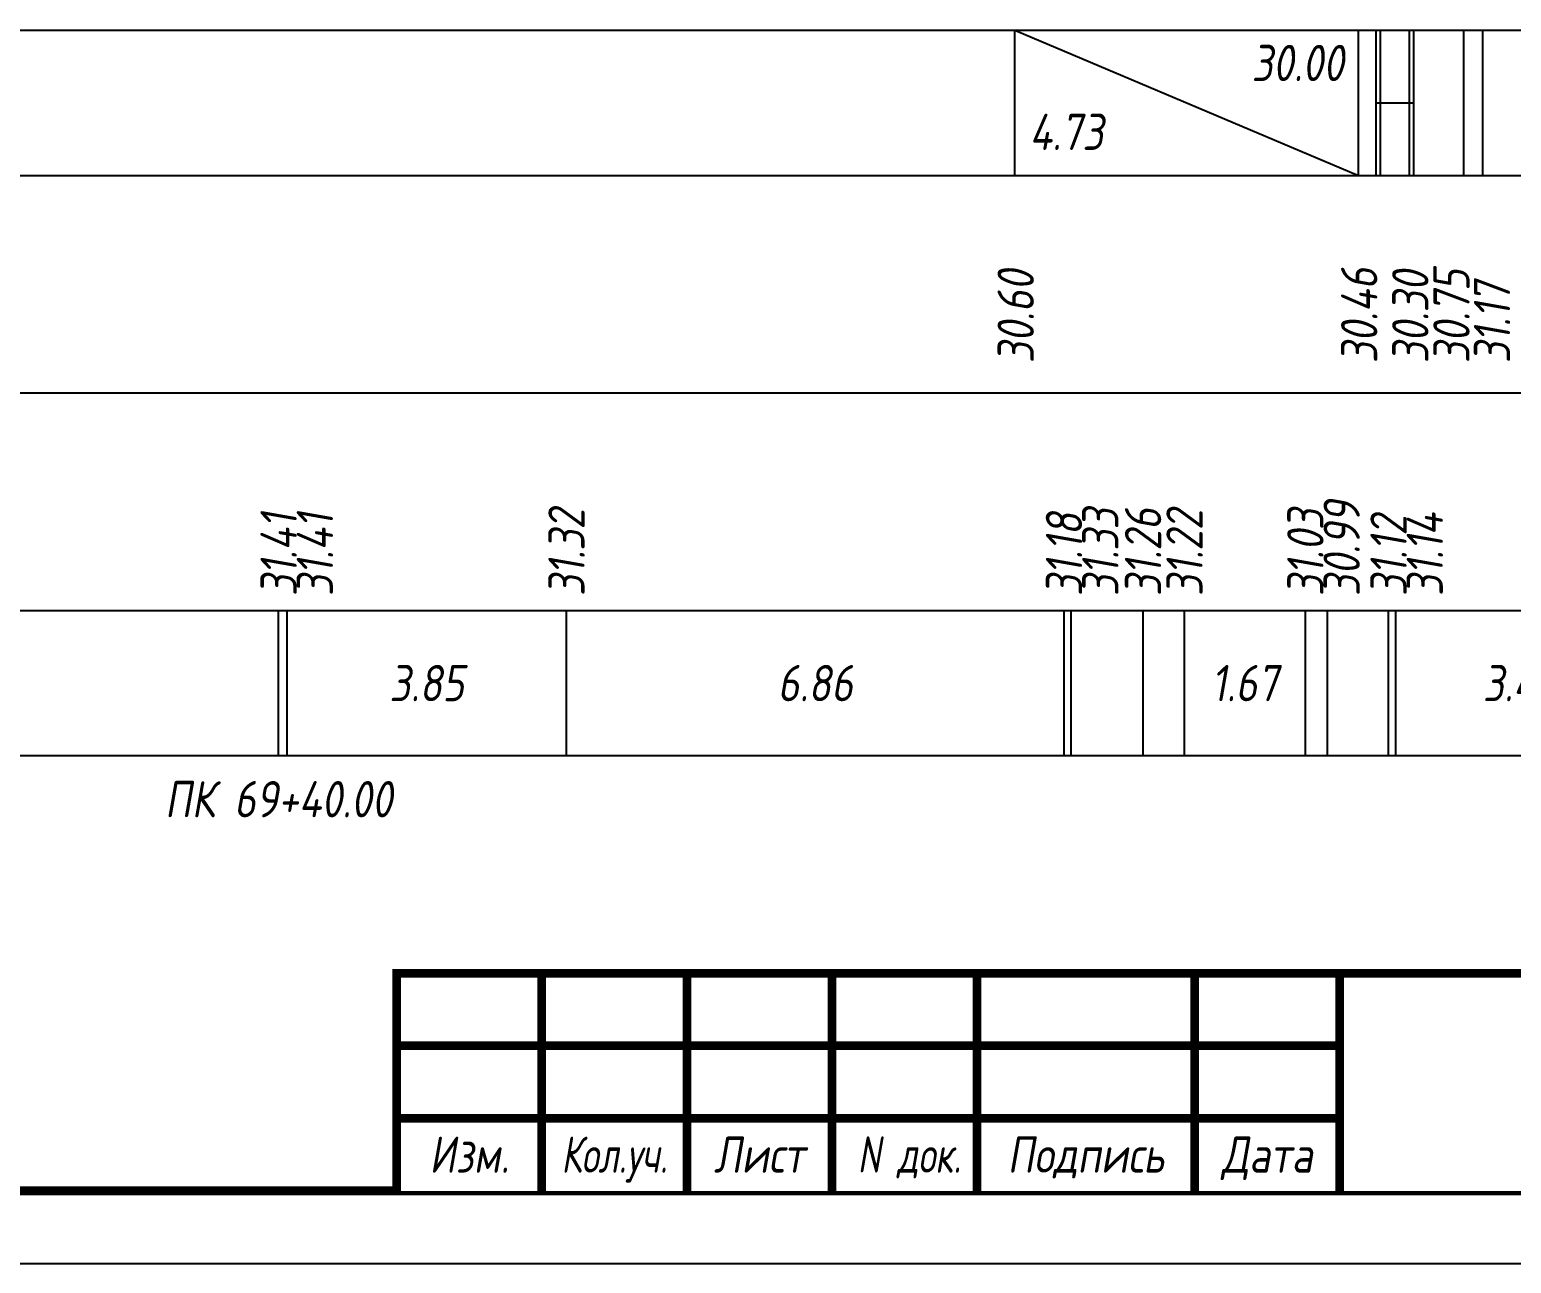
# Model space of a CAD drawing. Extents: x -717 to 1451, y -133302 to 233.
# Drawn here: x 174.7 to 276.8, y -109663.4 to -109578.4 of the extents above; entities that cross this region are included whole.
import ezdxf
from ezdxf.enums import TextEntityAlignment as Align

# ---------------------------------------------------------------- set-up
doc = ezdxf.new("R2010")
doc.units = 0
for name, color, linetype in [('Зарамочное оформление', 7, 'Continuous'), ('Код_510', 7, 'Continuous'), ('Код_516', 1, 'Continuous'), ('Подписи поперечников', 7, 'Continuous'), ('Таблица', 7, 'Continuous')]:
    doc.layers.add(name, color=color, linetype=linetype)
doc.styles.add('М', font='romand.shx', dxfattribs={"width": 0.8, "oblique": 10, "height": 2.5})

# ---------------------------------------------------------------- blocks, each defined once
blk = doc.blocks.new('Штамп')
at = {"linetype": 'Continuous'}
blk.add_wipeout([(199.95, -411.25), (384.95, -411.25), (384.95, -426.25), (199.95, -426.25)], dxfattribs=at).dxf.layer = 'Зарамочное оформление'
at = {"layer": 'Зарамочное оформление', "linetype": 'Continuous', "lineweight": -3, "const_width": 0.6, "flags": 128}
for points in [[(199.95, -426.25), (199.95, -411.25), (384.95, -411.25)], [(209.95, -411.25), (209.95, -426.25)], [(219.95, -411.25), (219.95, -426.25)], [(229.95, -411.25), (229.95, -426.25)], [(239.95, -411.25), (239.95, -426.25)], [(254.95, -411.25), (254.95, -426.25)], [(264.95, -411.25), (264.95, -426.25)], [(199.95, -416.25), (264.95, -416.25)], [(199.95, -421.25), (264.95, -421.25)]]:
    blk.add_lwpolyline(points, dxfattribs=at)
at = {"layer": 'Зарамочное оформление', "linetype": 'Continuous', "style": 'М', "oblique": 10}
for s, width, p in [('Изм.', 0.8, (204.95, -423.75)), ('Кол.уч.', 0.7, (214.95, -423.75)), ('Лист', 0.8, (224.95, -423.75)), ('N док.', 0.7, (235.28, -423.75)), ('Подпись', 0.8, (247.45, -423.75)), ('Дата', 0.8, (259.95, -423.75))]:
    blk.add_text(s, height=2.5, dxfattribs=dict(at, width=width)).set_placement(p, align=Align.MIDDLE_CENTER)
blk = doc.blocks.new('шифр')
blk.add_blockref('Штамп', (0, -109292))

msp = doc.modelspace()

# ---------------------------------------------------------------- linework, layer by layer
at = {"flags": 128}
msp.add_lwpolyline([(-30.054, -109663.421), (389.946, -109663.421), (389.946, -109366.421), (-30.054, -109366.421)], close=True, dxfattribs=at)
at = {"const_width": 0.6, "flags": 128}
msp.add_lwpolyline([(-10.054, -109658.421), (384.946, -109658.421), (384.946, -109371.421), (-10.054, -109371.421)], close=True, dxfattribs=at)
at = {"layer": 'Код_510'}
for p, q in [((191.812, -109628.421), (191.812, -109618.421)), ((192.396, -109628.421), (192.396, -109618.421))]:
    msp.add_line(p, q, dxfattribs=at)

# ---------------------------------------------------------------- texts
at = {"layer": 'Код_510', "style": 'М', "oblique": 10, "width": 0.8}
for p in [(191.812, -109617.421), (194.312, -109617.421)]:
    msp.add_text('31.41', height=2.5, rotation=90, dxfattribs=at).set_placement(p, align=Align.MIDDLE_LEFT)

# ---------------------------------------------------------------- next in the draw order: block references
msp.add_blockref('шифр', (0, 59.829))

# ---------------------------------------------------------------- next in the draw order: linework, layer by layer
at = {"layer": 'Код_510'}
for p, q in [((211.655, -109628.421), (211.655, -109618.421)), ((245.946, -109628.421), (245.946, -109618.421)), ((246.446, -109628.421), (246.446, -109618.421)), ((251.394, -109628.421), (251.394, -109618.421)), ((254.252, -109628.421), (254.252, -109618.421)), ((262.583, -109628.421), (262.583, -109618.421)), ((264.103, -109628.421), (264.103, -109618.421)), ((268.313, -109628.421), (268.313, -109618.421)), ((268.812, -109628.421), (268.812, -109618.421))]:
    msp.add_line(p, q, dxfattribs=at)
at = {"layer": 'Код_516'}
for p, q in [((242.562, -109588.421), (242.562, -109578.421)), ((242.562, -109578.421), (266.236, -109588.421)), ((266.236, -109588.421), (266.236, -109578.421)), ((267.456, -109588.421), (267.456, -109578.421)), ((267.759, -109588.421), (267.759, -109578.421)), ((269.759, -109588.421), (269.759, -109578.421)), ((270.061, -109588.421), (270.061, -109578.421)), ((273.509, -109588.421), (273.509, -109578.421)), ((273.509, -109588.421), (273.509, -109578.421)), ((274.805, -109588.421), (274.805, -109578.421)), ((267.456, -109583.421), (267.759, -109583.421)), ((267.759, -109583.421), (269.759, -109583.421)), ((269.759, -109583.421), (270.061, -109583.421))]:
    msp.add_line(p, q, dxfattribs=at)
at = {"layer": 'Таблица'}
for p, q in [((80, -109578.421), (299.86, -109578.421)), ((79.946, -109588.421), (299.805, -109588.421)), ((79.946, -109603.421), (299.805, -109603.421)), ((79.946, -109618.421), (299.805, -109618.421)), ((79.946, -109628.421), (299.805, -109628.421))]:
    msp.add_line(p, q, dxfattribs=at)

# ---------------------------------------------------------------- next in the draw order: texts
at = {"layer": 'Код_510', "style": 'М', "oblique": 10, "width": 0.8}
for s, p in [('30.99', (265.083, -109617.421)), ('31.32', (211.655, -109617.421)), ('31.18', (245.946, -109617.421)), ('31.33', (248.446, -109617.421)), ('31.26', (251.394, -109617.421)), ('31.22', (254.252, -109617.421)), ('31.03', (262.583, -109617.421)), ('31.12', (268.313, -109617.421)), ('31.14', (270.813, -109617.421))]:
    msp.add_text(s, height=2.5, rotation=90, dxfattribs=at).set_placement(p, align=Align.MIDDLE_LEFT)
for s, p in [('3.85', (202.025, -109623.421)), ('6.86', (228.8, -109623.421)), ('1.67', (258.417, -109623.421)), ('3.44', (277.415, -109623.421))]:
    msp.add_text(s, height=2.5, dxfattribs=at).set_placement(p, align=Align.MIDDLE_CENTER)
at = {"layer": 'Код_516', "style": 'М', "oblique": 10, "width": 0.8}
msp.add_text('30.00', height=2.5, dxfattribs=at).set_placement((265.236, -109579.421), align=Align.TOP_RIGHT)
msp.add_text('4.73', height=2.5, dxfattribs=at).set_placement((243.562, -109587.421), align=Align.BOTTOM_LEFT)
for s, p in [('30.60', (242.617, -109601.371)), ('30.46', (266.29, -109601.371)), ('30.30', (269.813, -109601.371)), ('30.75', (272.649, -109601.371)), ('31.17', (275.444, -109601.371))]:
    msp.add_text(s, height=2.5, rotation=90, dxfattribs=at).set_placement(p, align=Align.MIDDLE_LEFT)
at = {"layer": 'Подписи поперечников', "style": 'М', "oblique": 10, "width": 0.8}
msp.add_text('ПК 69+40.00', height=2.5, dxfattribs=at).set_placement((191.812, -109633.421), align=Align.BOTTOM_CENTER)

doc.saveas('drawing.dxf')
